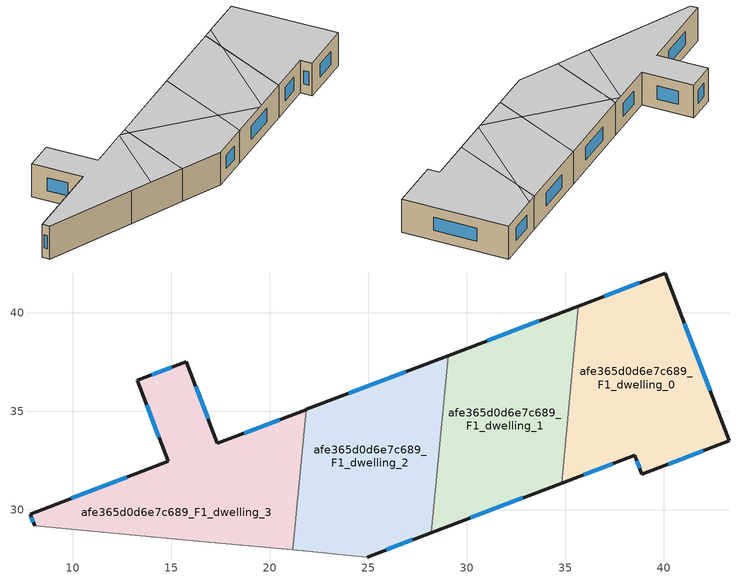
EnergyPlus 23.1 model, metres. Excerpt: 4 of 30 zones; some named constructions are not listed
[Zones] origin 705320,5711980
afe365d0d6e7c689_F1_dwelling_0
 floor to afe365d0d6e7c689_F0_dwelling_0 (EU_floor_Construction): 40.07,42.01 43.32,33.49 38.89,31.81 38.52,32.76 34.81,31.35 35.66,40.34 z3
 wall outside (EU_wall_Construction): 34.81,31.35 38.52,32.76 38.89,31.81 43.32,33.49 40.07,42.01 35.66,40.34 z3:6
 wall to afe365d0d6e7c689_F1_dwelling_1 (EU_wall_Construction): 35.66,40.34 34.81,31.35 z3:6
 window (EU_Window_Construction): 38.75,41.51 36.98,40.84 / 42.35,36.04 41.04,39.46 / 40.21,32.31 41.99,32.99 / 38.63,32.48 38.78,32.09 / 35.92,31.77 37.41,32.34 z3.9:5.1
 ceiling to afe365d0d6e7c689_F2_dwelling_0 (EU_floor_Construction): 43.32,33.49 40.07,42.01 36.53,40.67 35.47,38.29 34.81,31.35 38.52,32.76 38.89,31.81 z6
 ceiling to afe365d0d6e7c689_F2_dwelling_1 (EU_floor_Construction): 35.47,38.29 36.53,40.67 35.66,40.34 z6
afe365d0d6e7c689_F1_dwelling_1
 floor to afe365d0d6e7c689_F0_dwelling_1 (EU_floor_Construction): 35.66,40.34 34.81,31.35 28.2,28.84 29.05,37.82 z3
 wall outside (EU_wall_Construction): 28.2,28.84 34.81,31.35 / 35.66,40.34 29.05,37.82 z3:6
 wall to afe365d0d6e7c689_F1_dwelling_2 (EU_wall_Construction): 29.05,37.82 28.2,28.84 z3:6
 window (EU_Window_Construction): 30.18,29.59 32.83,30.6 / 33.68,39.58 31.03,38.57 z3.9:5.1
 ceiling to afe365d0d6e7c689_F2_dwelling_1 (EU_floor_Construction): 31.86,30.23 35.47,38.29 35.66,40.34 29.05,37.82 28.45,31.5 31.55,30.11 z6
 ceiling to afe365d0d6e7c689_F2_dwelling_0 (EU_floor_Construction): 34.81,31.35 35.47,38.29 31.86,30.23 z6
 ceiling adiabatic (EU_roof_Construction): 34.81,31.35 31.55,30.11 28.45,31.5 28.2,28.84 z6
afe365d0d6e7c689_F1_dwelling_2
 floor to afe365d0d6e7c689_F0_dwelling_2 (EU_floor_Construction): 29.05,37.82 28.2,28.84 24.94,27.6 21.17,27.96 21.85,35.09 z3
 wall outside (EU_wall_Construction): 29.05,37.82 21.85,35.09 / 24.94,27.6 28.2,28.84 z3:6
 wall to afe365d0d6e7c689_F1_dwelling_3 (EU_wall_Construction): 21.85,35.08 21.17,27.96 z3:6
 wall to afe365d0d6e7c689_F1_dwelling_4 (EU_wall_Construction): 21.17,27.96 24.94,27.6 z3:6
 window (EU_Window_Construction): 26.89,37 24,35.9 / 25.92,27.97 27.22,28.47 z3.9:5.1
 ceiling adiabatic (EU_roof_Construction): 28.2,28.84 28.45,31.5 21.79,34.48 21.17,27.96 24.94,27.6 z6
 ceiling to afe365d0d6e7c689_F2_dwelling_1 (EU_floor_Construction): 28.45,31.5 29.05,37.82 21.85,35.09 21.79,34.48 z6
afe365d0d6e7c689_F1_dwelling_3
 floor to afe365d0d6e7c689_F0_dwelling_3 (EU_floor_Construction): 21.85,35.08 21.17,27.96 8.07,29.2 7.84,29.78 14.85,32.45 13.28,36.56 15.77,37.51 17.35,33.37 z3
 wall outside (EU_wall_Construction): 21.85,35.08 17.35,33.37 15.77,37.51 13.28,36.56 14.85,32.45 7.84,29.78 8.07,29.2 z3:6
 wall to afe365d0d6e7c689_F1_dwelling_5 (EU_wall_Construction): 8.07,29.2 16.11,28.44 z3:6
 wall to afe365d0d6e7c689_F1_dwelling_4 (EU_wall_Construction): 16.11,28.44 21.17,27.96 z3:6
 window (EU_Window_Construction): 13.75,35.33 14.38,33.68 / 15.02,37.23 14.03,36.85 / 16.88,34.61 16.24,36.27 / 20.5,34.57 18.69,33.89 / 7.91,29.61 8,29.37 / 12.75,31.65 9.94,30.58 z3.9:5.1
 ceiling to afe365d0d6e7c689_F2_dwelling_3 (EU_floor_Construction): 18.06,28.25 20.97,34.75 17.35,33.37 15.77,37.51 13.28,36.56 14.85,32.45 7.84,29.78 8.07,29.2 z6
 ceiling to afe365d0d6e7c689_F2_dwelling_2 (EU_floor_Construction): 21.17,27.96 21.79,34.48 21.09,34.8 20.97,34.75 18.06,28.25 z6
 ceiling to afe365d0d6e7c689_F2_dwelling_1 (EU_floor_Construction): 21.79,34.48 21.85,35.08 21.09,34.8 z6
[HVACTEMPLATE:THERMOSTAT] Constant Heating Setpoint=20; Constant Cooling Setpoint=50
EU_HeatOnly_afe365d0d6e7c689_F0_dwelling_0; EU_HeatOnly_afe365d0d6e7c689_F0_dwelling_1; EU_HeatOnly_afe365d0d6e7c689_F0_dwelling_2; EU_HeatOnly_afe365d0d6e7c689_F0_dwelling_3; EU_HeatOnly_afe365d0d6e7c689_F0_dwelling_4; EU_HeatOnly_afe365d0d6e7c689_F0_dwelling_5; EU_HeatOnly_afe365d0d6e7c689_F0_dwelling_6; EU_HeatOnly_afe365d0d6e7c689_F0_dwelling_7; EU_HeatOnly_afe365d0d6e7c689_F1_dwelling_0; EU_HeatOnly_afe365d0d6e7c689_F1_dwelling_1; EU_HeatOnly_afe365d0d6e7c689_F1_dwelling_2; EU_HeatOnly_afe365d0d6e7c689_F1_dwelling_3; EU_HeatOnly_afe365d0d6e7c689_F1_dwelling_4; EU_HeatOnly_afe365d0d6e7c689_F1_dwelling_5; EU_HeatOnly_afe365d0d6e7c689_F1_dwelling_6; EU_HeatOnly_afe365d0d6e7c689_F1_dwelling_7; EU_HeatOnly_afe365d0d6e7c689_F2_dwelling_0; EU_HeatOnly_afe365d0d6e7c689_F2_dwelling_1; EU_HeatOnly_afe365d0d6e7c689_F2_dwelling_2; EU_HeatOnly_afe365d0d6e7c689_F2_dwelling_3; EU_HeatOnly_afe365d0d6e7c689_F2_dwelling_4; EU_HeatOnly_afe365d0d6e7c689_F2_dwelling_5; EU_HeatOnly_afe365d0d6e7c689_F2_dwelling_6; EU_HeatOnly_afe365d0d6e7c689_F3_dwelling_0; EU_HeatOnly_afe365d0d6e7c689_F3_dwelling_1; EU_HeatOnly_afe365d0d6e7c689_F3_dwelling_2; EU_HeatOnly_afe365d0d6e7c689_F3_dwelling_3; EU_HeatOnly_afe365d0d6e7c689_F3_dwelling_4; EU_HeatOnly_afe365d0d6e7c689_F3_dwelling_5; EU_HeatOnly_afe365d0d6e7c689_F3_dwelling_6
[SCHEDULE:CONSTANT]
Name | Hourly Value
EU_AlwaysOn | 1
EU_CoolingOff | 0
[SCHEDULE:FILE] Column Number=1; Rows to Skip at Top=0; Number of Hours of Data=8760; Column Separator=Comma; Interpolate to Timestep=No; Minutes per Item=60; Adjust Schedule for Daylight Savings=Yes
Name | File
EU_Step8_GainSchedule_afe365d0d6e7c689_F3_dwelling_0_f000 | ../../schedules/afe365d0d6e7c689/afe365d0d6e7c689_F3_dwelling_0_f000_gain.csv
EU_Step8_GainSchedule_afe365d0d6e7c689_F3_dwelling_1_f000 | ../../schedules/afe365d0d6e7c689/afe365d0d6e7c689_F3_dwelling_1_f000_gain.csv
EU_Step8_GainSchedule_afe365d0d6e7c689_F3_dwelling_2_f000 | ../../schedules/afe365d0d6e7c689/afe365d0d6e7c689_F3_dwelling_2_f000_gain.csv
EU_Step8_GainSchedule_afe365d0d6e7c689_F3_dwelling_3_f000 | ../../schedules/afe365d0d6e7c689/afe365d0d6e7c689_F3_dwelling_3_f000_gain.csv
EU_Step8_GainSchedule_afe365d0d6e7c689_F3_dwelling_4_f000 | ../../schedules/afe365d0d6e7c689/afe365d0d6e7c689_F3_dwelling_4_f000_gain.csv
EU_Step8_GainSchedule_afe365d0d6e7c689_F3_dwelling_5_f000 | ../../schedules/afe365d0d6e7c689/afe365d0d6e7c689_F3_dwelling_5_f000_gain.csv
EU_Step8_GainSchedule_afe365d0d6e7c689_F3_dwelling_6_f000 | ../../schedules/afe365d0d6e7c689/afe365d0d6e7c689_F3_dwelling_6_f000_gain.csv
